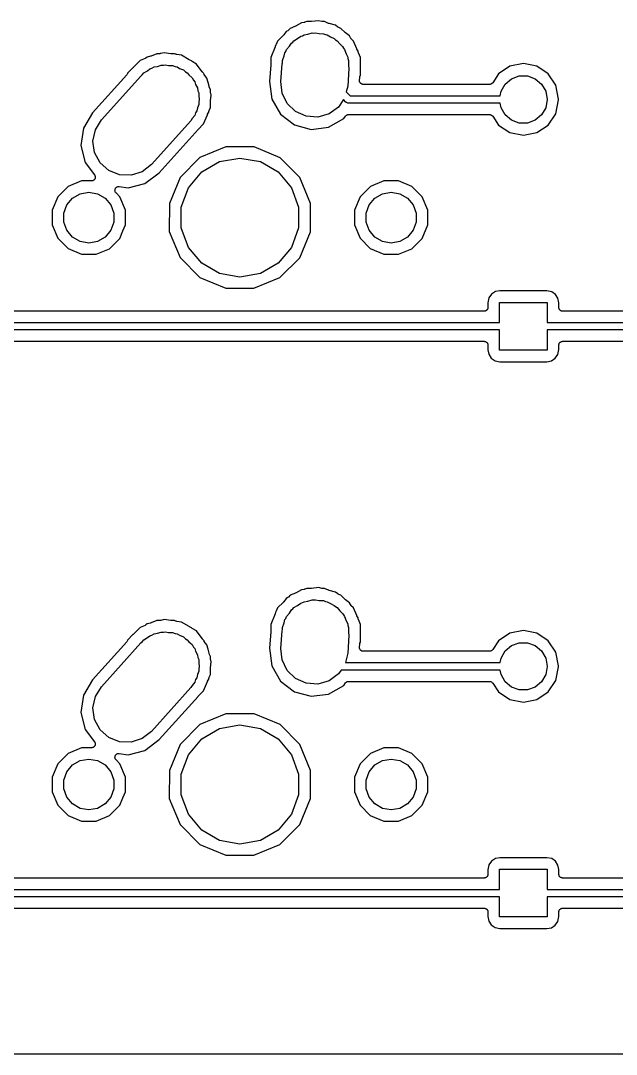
# Model space of a CAD drawing. Extents: x 29 to 257, y -104 to -29.
# Drawn here: x 183.13 to 203.15, y -104.32 to -69.58 of the extents above; entities that cross this region are included whole.
import ezdxf

# ---------------------------------------------------------------- set-up
doc = ezdxf.new("R2010")
doc.units = 0
doc.header["$MEASUREMENT"] = 0
doc.layers.add('BLACK', color=7, linetype='CONTINUOUS')

msp = doc.modelspace()

# ---------------------------------------------------------------- linework, layer by layer
at = {"layer": 'Black'}
for p, q in [((192.368, -69.7681), (192.188, -69.8425)), ((192.375, -69.7637), (192.368, -69.7681)), ((192.383, -69.7609), (192.375, -69.7637)), ((192.564, -69.657), (192.383, -69.7609)), ((192.653, -69.6457), (192.564, -69.657)), ((192.669, -69.6407), (192.653, -69.6457)), ((192.685, -69.6371), (192.669, -69.6407)), ((192.742, -69.6137), (192.685, -69.6371)), ((192.893, -69.6139), (192.742, -69.6137)), ((192.901, -69.6125), (192.893, -69.6139)), ((192.909, -69.6128), (192.901, -69.6125)), ((193.146, -69.5825), (192.909, -69.6128)), ((193.247, -69.6098), (193.146, -69.5825)), ((193.263, -69.6113), (193.247, -69.6098)), ((193.28, -69.6142), (193.263, -69.6113)), ((193.341, -69.6143), (193.28, -69.6142)), ((193.48, -69.6722), (193.341, -69.6143)), ((193.488, -69.6739), (193.48, -69.6722)), ((193.496, -69.6774), (193.488, -69.6739)), ((193.712, -69.7362), (193.496, -69.6774)), ((193.789, -69.7955), (193.712, -69.7362)), ((193.804, -69.8033), (193.789, -69.7955)), ((193.818, -69.8123), (193.804, -69.8033)), ((193.894, -69.844), (193.818, -69.8123)), ((191.959, -70.0707), (191.764, -70.2658)), ((191.964, -70.064), (191.959, -70.0707)), ((191.97, -70.0585), (191.964, -70.064)), ((192.055, -69.9486), (191.97, -70.0585)), ((192.103, -69.9212), (192.055, -69.9486)), ((192.116, -69.9105), (192.103, -69.9212)), ((192.13, -69.9009), (192.116, -69.9105)), ((192.188, -69.8425), (192.13, -69.9009)), ((192.434, -70.1858), (192.546, -70.1039)), ((192.546, -70.1039), (192.605, -70.0871)), ((192.605, -70.0871), (192.654, -70.0588)), ((192.654, -70.0588), (192.781, -70.0364)), ((192.781, -70.0364), (192.922, -69.9959)), ((192.922, -69.9959), (192.986, -70.0003)), ((192.986, -70.0003), (193.04, -69.9907)), ((193.04, -69.9907), (193.164, -70.0126)), ((193.164, -70.0126), (193.311, -70.0228)), ((193.311, -70.0228), (193.371, -70.049)), ((193.371, -70.049), (193.426, -70.0588)), ((193.426, -70.0588), (193.538, -70.1234)), ((193.538, -70.1234), (193.669, -70.1813)), ((194.032, -69.982), (193.894, -69.844)), ((194.039, -69.9867), (194.032, -69.982)), ((194.044, -69.9927), (194.039, -69.9867)), ((194.176, -70.0949), (194.044, -69.9927)), ((194.211, -70.1548), (194.176, -70.0949)), ((194.221, -70.1677), (194.211, -70.1548)), ((194.231, -70.1814), (194.221, -70.1677)), ((191.681, -70.4661), (191.534, -70.8191)), ((191.683, -70.4581), (191.681, -70.4661)), ((191.686, -70.4507), (191.683, -70.4581)), ((191.696, -70.4128), (191.686, -70.4507)), ((191.7, -70.4078), (191.696, -70.4128)), ((191.708, -70.393), (191.7, -70.4078)), ((191.717, -70.3789), (191.708, -70.393)), ((191.764, -70.2658), (191.717, -70.3789)), ((192.062, -70.5554), (192.16, -70.4391)), ((192.16, -70.4391), (192.23, -70.3339)), ((192.23, -70.3339), (192.275, -70.3012)), ((192.275, -70.3012), (192.314, -70.2549)), ((192.314, -70.2549), (192.434, -70.1858)), ((193.669, -70.1813), (193.714, -70.2247)), ((193.714, -70.2247), (193.766, -70.2549)), ((193.766, -70.2549), (193.855, -70.3607)), ((193.855, -70.3607), (193.95, -70.4525)), ((193.95, -70.4525), (193.975, -70.5045)), ((193.975, -70.5045), (194.018, -70.5554)), ((194.317, -70.268), (194.231, -70.1814)), ((194.423, -70.5233), (194.317, -70.268)), ((187.314, -70.8541), (187.148, -70.9225)), ((187.327, -70.8455), (187.314, -70.8541)), ((187.341, -70.8383), (187.327, -70.8455)), ((187.385, -70.806), (187.341, -70.8383)), ((187.496, -70.7776), (187.385, -70.806)), ((187.504, -70.7739), (187.496, -70.7776)), ((187.513, -70.7719), (187.504, -70.7739)), ((187.702, -70.6937), (187.513, -70.7719)), ((187.807, -70.6938), (187.702, -70.6937)), ((187.822, -70.6911), (187.807, -70.6938)), ((187.838, -70.6899), (187.822, -70.6911)), ((187.953, -70.6606), (187.838, -70.6899)), ((188.179, -70.6929), (187.953, -70.6606)), ((188.188, -70.6926), (188.179, -70.6929)), ((188.196, -70.6942), (188.188, -70.6926)), ((188.301, -70.6943), (188.196, -70.6942)), ((188.345, -70.7128), (188.301, -70.6943)), ((188.361, -70.7162), (188.345, -70.7128)), ((188.376, -70.7212), (188.361, -70.7162)), ((188.534, -70.7437), (188.376, -70.7212)), ((188.792, -70.8967), (188.534, -70.7437)), ((191.534, -70.8191), (191.534, -71.0632)), ((191.928, -70.9239), (191.985, -70.7656)), ((191.985, -70.7656), (192.012, -70.658)), ((192.012, -70.658), (192.039, -70.6178)), ((192.039, -70.6178), (192.062, -70.5554)), ((194.018, -70.5554), (194.07, -70.698)), ((194.07, -70.698), (194.121, -70.8035)), ((194.121, -70.8035), (194.127, -70.8546)), ((194.127, -70.8546), (194.152, -70.9239)), ((194.427, -70.5302), (194.423, -70.5233)), ((194.43, -70.5379), (194.427, -70.5302)), ((194.468, -70.604), (194.43, -70.5379)), ((194.471, -70.6282), (194.468, -70.604)), ((194.476, -70.6442), (194.471, -70.6282)), ((194.48, -70.6605), (194.476, -70.6442)), ((194.546, -70.8218), (194.48, -70.6605)), ((194.546, -71.4209), (194.546, -70.8218)), ((186.904, -71.1659), (186.724, -71.3458)), ((186.906, -71.163), (186.904, -71.1659)), ((186.909, -71.1608), (186.906, -71.163)), ((186.91, -71.1597), (186.909, -71.1604)), ((186.909, -71.1604), (186.909, -71.1608)), ((187.148, -70.9225), (186.91, -71.1597)), ((187.393, -71.2662), (187.475, -71.2016)), ((187.475, -71.2016), (187.543, -71.1794)), ((187.543, -71.1794), (187.614, -71.1388)), ((187.614, -71.1388), (187.731, -71.1182)), ((187.731, -71.1182), (187.847, -71.0802)), ((187.847, -71.0802), (187.93, -71.083)), ((187.93, -71.083), (188, -71.0707)), ((188, -71.0707), (188.102, -71.0887)), ((188.102, -71.0887), (188.237, -71.0932)), ((188.237, -71.0932), (188.323, -71.1277)), ((188.323, -71.1277), (188.386, -71.1388)), ((188.386, -71.1388), (188.467, -71.1857)), ((188.467, -71.1857), (188.6, -71.2389)), ((188.8, -70.8999), (188.792, -70.8967)), ((188.808, -70.9048), (188.8, -70.8999)), ((188.854, -70.924), (188.808, -70.9048)), ((188.867, -70.9364), (188.854, -70.924)), ((188.88, -70.9456), (188.867, -70.9364)), ((188.892, -70.9559), (188.88, -70.9456)), ((189.038, -71.0428), (188.892, -70.9559)), ((189.23, -71.299), (189.038, -71.0428)), ((191.534, -71.0718), (191.496, -71.6215)), ((191.534, -71.0632), (191.533, -71.0674)), ((191.533, -71.0674), (191.534, -71.0718)), ((191.877, -71.628), (191.918, -71.0372)), ((191.918, -71.0372), (191.928, -70.9976)), ((191.928, -70.9976), (191.928, -70.9239)), ((194.163, -71.192), (194.122, -71.7828)), ((194.152, -70.9239), (194.152, -71.0924)), ((194.152, -71.0924), (194.163, -71.192)), ((199.574, -71.1168), (199.192, -71.3723)), ((200.025, -71.0271), (199.574, -71.1168)), ((200.476, -71.1168), (200.025, -71.0271)), ((200.858, -71.3723), (200.476, -71.1168)), ((186.693, -71.4015), (185.543, -72.683)), ((185.847, -72.9147), (187.168, -71.4427)), ((186.704, -71.3833), (186.693, -71.4015)), ((186.716, -71.3653), (186.704, -71.3833)), ((186.724, -71.3458), (186.716, -71.3653)), ((187.168, -71.4427), (187.214, -71.4069)), ((187.214, -71.4069), (187.274, -71.3349)), ((187.274, -71.3349), (187.393, -71.2662)), ((188.6, -71.2389), (188.672, -71.3041)), ((188.672, -71.3041), (188.726, -71.3349)), ((188.726, -71.3349), (188.784, -71.4041)), ((188.784, -71.4041), (188.891, -71.4999)), ((188.891, -71.4999), (188.937, -71.5863)), ((189.237, -71.3051), (189.23, -71.299)), ((189.242, -71.3125), (189.237, -71.3051)), ((189.277, -71.348), (189.242, -71.3125)), ((189.284, -71.3642), (189.277, -71.348)), ((189.293, -71.3776), (189.284, -71.3642)), ((189.3, -71.3919), (189.293, -71.3776)), ((189.39, -71.5122), (189.3, -71.3919)), ((189.427, -71.6567), (189.39, -71.5122)), ((194.517, -71.5895), (194.524, -71.4905)), ((194.524, -71.4905), (194.529, -71.4705)), ((194.529, -71.4705), (194.533, -71.4505)), ((194.533, -71.4505), (194.546, -71.4209)), ((199.192, -71.3723), (198.994, -71.6688)), ((199.412, -71.714), (199.625, -71.5354)), ((199.625, -71.5354), (199.886, -71.4403)), ((199.886, -71.4403), (200.164, -71.4403)), ((200.164, -71.4403), (200.425, -71.5354)), ((200.425, -71.5354), (200.638, -71.714)), ((201.114, -71.7546), (200.858, -71.3723)), ((188.937, -71.5863), (188.978, -71.6354)), ((188.978, -71.6354), (189.01, -71.7234)), ((189.01, -71.7234), (189.075, -71.8445)), ((189.075, -71.8445), (189.088, -71.9373)), ((189.461, -71.7882), (189.427, -71.6567)), ((189.464, -71.7964), (189.461, -71.7882)), ((189.466, -71.8052), (189.464, -71.7964)), ((189.506, -71.9018), (189.466, -71.8052)), ((189.506, -71.95), (189.506, -71.9018)), ((191.496, -71.6215), (191.572, -72.216)), ((191.919, -72.0165), (191.877, -71.628)), ((194.122, -71.7828), (194.074, -71.977)), ((194.519, -71.6049), (194.517, -71.5895)), ((194.519, -71.6203), (194.519, -71.6049)), ((194.521, -71.6267), (194.519, -71.6203)), ((194.522, -71.6334), (194.521, -71.6267)), ((194.529, -71.6472), (194.522, -71.6334)), ((194.534, -71.6617), (194.529, -71.6472)), ((194.538, -71.6669), (194.534, -71.6617)), ((194.541, -71.673), (194.538, -71.6669)), ((194.552, -71.6837), (194.541, -71.673)), ((194.562, -71.6955), (194.552, -71.6837)), ((194.568, -71.6989), (194.562, -71.6955)), ((194.573, -71.7036), (194.568, -71.6989)), ((194.587, -71.7099), (194.573, -71.7036)), ((194.6, -71.7176), (194.587, -71.7099)), ((194.607, -71.7188), (194.6, -71.7176)), ((194.613, -71.7215), (194.607, -71.7188)), ((194.629, -71.7226), (194.613, -71.7215)), ((194.644, -71.7253), (194.629, -71.7226)), ((198.888, -71.7253), (194.644, -71.7253)), ((198.906, -71.7221), (198.888, -71.7253)), ((198.923, -71.7202), (198.906, -71.7221)), ((198.927, -71.7183), (198.923, -71.7202)), ((198.931, -71.7176), (198.927, -71.7183)), ((198.947, -71.7086), (198.931, -71.7176)), ((198.963, -71.7007), (198.947, -71.7086)), ((198.966, -71.6976), (198.963, -71.7007)), ((198.97, -71.6955), (198.966, -71.6976)), ((198.981, -71.6818), (198.97, -71.6955)), ((198.994, -71.6688), (198.981, -71.6818)), ((199.273, -71.9546), (199.412, -71.714)), ((200.638, -71.714), (200.777, -71.9546)), ((201.206, -72.2181), (201.114, -71.7546)), ((189.088, -71.9373), (189.112, -72.0039)), ((189.112, -72.0039), (189.112, -72.1076)), ((189.112, -72.1076), (189.13, -72.2313)), ((189.13, -72.2313), (189.112, -72.3149)), ((189.509, -71.9657), (189.506, -71.95)), ((189.507, -72.2783), (189.536, -72.0806)), ((189.51, -71.9816), (189.509, -71.9657)), ((189.536, -72.0806), (189.51, -71.9816)), ((191.572, -72.216), (191.864, -72.7251)), ((192.09, -72.3675), (191.919, -72.0165)), ((193.978, -72.2353), (193.81, -72.4861)), ((194.063, -72.3196), (193.978, -72.2353)), ((194.074, -71.977), (194.203, -72.1063)), ((194.203, -72.1063), (199.247, -72.1063)), ((199.247, -72.1063), (199.273, -71.9546)), ((200.777, -71.9546), (200.825, -72.2282)), ((200.825, -72.2343), (200.777, -72.5079)), ((200.825, -72.2282), (200.825, -72.2343)), ((201.114, -72.7079), (201.206, -72.2444)), ((201.206, -72.2444), (201.206, -72.2181)), ((189.071, -72.5078), (189.049, -72.6136)), ((189.112, -72.3961), (189.071, -72.5078)), ((189.112, -72.3149), (189.112, -72.3961)), ((189.462, -72.6134), (189.465, -72.5979)), ((189.465, -72.5979), (189.506, -72.5009)), ((189.506, -72.2962), (189.507, -72.2873)), ((189.506, -72.5009), (189.506, -72.2962)), ((189.507, -72.2873), (189.507, -72.2783)), ((192.371, -72.6387), (192.09, -72.3675)), ((193.81, -72.4861), (193.494, -72.7161)), ((194.067, -72.3228), (194.063, -72.3196)), ((194.071, -72.327), (194.067, -72.3228)), ((194.085, -72.3352), (194.071, -72.327)), ((194.098, -72.3445), (194.085, -72.3352)), ((194.104, -72.346), (194.098, -72.3445)), ((194.108, -72.3487), (194.104, -72.346)), ((194.125, -72.3515), (194.108, -72.3487)), ((194.14, -72.3558), (194.125, -72.3515)), ((194.146, -72.3553), (194.14, -72.3558)), ((194.151, -72.3563), (194.146, -72.3553)), ((199.247, -72.3563), (194.151, -72.3563)), ((199.273, -72.5079), (199.247, -72.3563)), ((199.412, -72.7485), (199.273, -72.5079)), ((200.777, -72.5079), (200.638, -72.7485)), ((185.543, -72.683), (185.238, -73.1987)), ((185.641, -73.2464), (185.847, -72.9147)), ((188.843, -72.9453), (187.522, -74.4173)), ((188.89, -72.87), (188.843, -72.9453)), ((188.978, -72.7646), (188.89, -72.87)), ((189.01, -72.6764), (188.978, -72.7646)), ((189.049, -72.6136), (189.01, -72.6764)), ((189.276, -73.0542), (189.405, -72.7441)), ((189.405, -72.7441), (189.41, -72.7365)), ((189.41, -72.7365), (189.413, -72.7281)), ((189.413, -72.7281), (189.452, -72.6613)), ((189.452, -72.6613), (189.457, -72.6286)), ((189.457, -72.6286), (189.462, -72.6134)), ((191.864, -72.7251), (192.328, -73.0838)), ((192.729, -72.7972), (192.371, -72.6387)), ((193.118, -72.8241), (192.729, -72.7972)), ((193.494, -72.7161), (193.118, -72.8241)), ((193.476, -73.163), (193.985, -72.8714)), ((193.985, -72.8714), (194.05, -72.7865)), ((194.05, -72.7865), (194.052, -72.7851)), ((194.052, -72.7849), (194.054, -72.7836)), ((194.052, -72.7851), (194.052, -72.7849)), ((194.054, -72.7836), (194.055, -72.7805)), ((194.055, -72.7805), (194.064, -72.7734)), ((194.064, -72.7734), (194.07, -72.767)), ((194.07, -72.767), (194.076, -72.7633)), ((194.076, -72.7633), (194.083, -72.7568)), ((194.083, -72.7568), (194.085, -72.7561)), ((194.085, -72.7557), (194.087, -72.755)), ((194.085, -72.7561), (194.085, -72.7557)), ((194.087, -72.755), (194.09, -72.7529)), ((194.09, -72.7529), (194.1, -72.7494)), ((194.1, -72.7494), (194.108, -72.7449)), ((194.108, -72.7449), (194.115, -72.7436)), ((194.115, -72.7436), (194.124, -72.7401)), ((194.124, -72.7401), (194.126, -72.74)), ((194.126, -72.74), (194.126, -72.7397)), ((194.126, -72.7397), (194.126, -72.7397)), ((194.126, -72.7397), (194.129, -72.7397)), ((194.129, -72.7397), (194.132, -72.7387)), ((194.132, -72.7387), (194.142, -72.7389)), ((194.142, -72.7389), (194.151, -72.7373)), ((194.151, -72.7373), (198.888, -72.7373)), ((198.888, -72.7373), (198.906, -72.7404)), ((198.906, -72.7404), (198.923, -72.7423)), ((198.923, -72.7423), (198.927, -72.7442)), ((198.927, -72.7442), (198.931, -72.7449)), ((198.931, -72.7449), (198.947, -72.7539)), ((198.947, -72.7539), (198.963, -72.7618)), ((198.963, -72.7618), (198.966, -72.7649)), ((198.966, -72.7649), (198.97, -72.767)), ((198.97, -72.767), (198.981, -72.7807)), ((198.981, -72.7807), (198.994, -72.7937)), ((198.994, -72.7937), (199.192, -73.0902)), ((199.625, -72.9271), (199.412, -72.7485)), ((199.886, -73.0222), (199.625, -72.9271)), ((200.425, -72.9271), (200.164, -73.0222)), ((200.638, -72.7485), (200.425, -72.9271)), ((200.858, -73.0902), (201.114, -72.7079)), ((185.238, -73.1987), (185.154, -73.7794)), ((185.56, -73.6287), (185.641, -73.2464)), ((187.785, -74.6946), (189.091, -73.2392)), ((189.091, -73.2392), (189.094, -73.237)), ((189.094, -73.237), (189.096, -73.2341)), ((189.096, -73.2341), (189.276, -73.0542)), ((192.328, -73.0838), (192.894, -73.2375)), ((192.894, -73.2375), (193.476, -73.163)), ((199.192, -73.0902), (199.574, -73.3457)), ((200.164, -73.0222), (199.886, -73.0222)), ((200.476, -73.3457), (200.858, -73.0902)), ((185.615, -74.0155), (185.56, -73.6287)), ((199.574, -73.3457), (200.025, -73.4354)), ((200.025, -73.4354), (200.476, -73.3457)), ((185.154, -73.7794), (185.3, -74.3478)), ((190.03, -73.8247), (189.156, -74.1855)), ((190.974, -73.8255), (190.03, -73.8247)), ((191.847, -74.1878), (190.974, -73.8255)), ((185.799, -74.3601), (185.615, -74.0155)), ((189.156, -74.1855), (188.488, -74.853)), ((189.213, -74.6667), (189.815, -74.3192)), ((189.815, -74.3192), (190.5, -74.1985)), ((190.5, -74.1985), (191.185, -74.3192)), ((191.185, -74.3192), (191.787, -74.6667)), ((192.515, -74.8565), (191.847, -74.1878)), ((185.3, -74.3478), (185.613, -74.765)), ((186.09, -74.6211), (185.799, -74.3601)), ((186.453, -74.7668), (186.09, -74.6211)), ((187.215, -74.6584), (186.843, -74.7798)), ((187.522, -74.4173), (187.215, -74.6584)), ((188.767, -75.1992), (189.213, -74.6667)), ((191.787, -74.6667), (192.233, -75.1992)), ((185.176, -74.9679), (184.723, -75.155)), ((185.511, -74.9682), (185.176, -74.9679)), ((185.518, -74.9668), (185.511, -74.9682)), ((185.526, -74.9673), (185.518, -74.9668)), ((185.54, -74.9631), (185.526, -74.9673)), ((185.554, -74.9606), (185.54, -74.9631)), ((185.561, -74.9567), (185.554, -74.9606)), ((185.568, -74.9545), (185.561, -74.9567)), ((185.58, -74.9458), (185.568, -74.9545)), ((185.593, -74.9385), (185.58, -74.9458)), ((185.597, -74.9327), (185.593, -74.9385)), ((185.604, -74.928), (185.597, -74.9327)), ((185.612, -74.9159), (185.604, -74.928)), ((185.621, -74.9048), (185.612, -74.9159)), ((185.613, -74.765), (185.616, -74.7719)), ((185.616, -74.7719), (185.621, -74.7778)), ((185.621, -74.7778), (185.626, -74.7914)), ((185.624, -74.8976), (185.621, -74.9048)), ((185.628, -74.8911), (185.624, -74.8976)), ((185.626, -74.7914), (185.633, -74.8044)), ((185.631, -74.877), (185.628, -74.8911)), ((185.636, -74.8633), (185.631, -74.877)), ((185.633, -74.8044), (185.633, -74.812)), ((185.633, -74.812), (185.636, -74.8192)), ((185.636, -74.8192), (185.636, -74.8337)), ((185.636, -74.8337), (185.638, -74.8482)), ((185.638, -74.8482), (185.636, -74.8557)), ((185.636, -74.8557), (185.636, -74.8633)), ((186.843, -74.7798), (186.453, -74.7668)), ((187.305, -75.054), (187.785, -74.6946)), ((188.488, -74.853), (188.126, -75.7255)), ((192.875, -75.7297), (192.515, -74.8565)), ((195.336, -74.9679), (194.883, -75.155)), ((195.826, -74.9683), (195.336, -74.9679)), ((196.279, -75.1563), (195.826, -74.9683)), ((184.723, -75.155), (184.376, -75.5013)), ((185.128, -75.3974), (185.42, -75.3458)), ((185.42, -75.3458), (185.712, -75.3974)), ((186.298, -75.2871), (186.3, -75.2686)), ((186.298, -75.2905), (186.298, -75.2871)), ((186.298, -75.2939), (186.298, -75.2905)), ((186.303, -75.312), (186.298, -75.2939)), ((186.3, -75.2686), (186.302, -75.25)), ((186.302, -75.25), (186.304, -75.2469)), ((186.307, -75.3302), (186.303, -75.312)), ((186.304, -75.2434), (186.313, -75.227)), ((186.304, -75.2469), (186.304, -75.2434)), ((186.309, -75.3332), (186.307, -75.3302)), ((186.31, -75.3365), (186.309, -75.3332)), ((186.32, -75.3519), (186.31, -75.3365)), ((186.313, -75.227), (186.321, -75.21)), ((186.33, -75.3677), (186.32, -75.3519)), ((186.321, -75.21), (186.323, -75.2076)), ((186.323, -75.2076), (186.325, -75.2045)), ((186.325, -75.2045), (186.339, -75.1921)), ((186.333, -75.3699), (186.33, -75.3677)), ((186.335, -75.3727), (186.333, -75.3699)), ((186.465, -75.5031), (186.335, -75.3727)), ((186.339, -75.1921), (186.352, -75.1789)), ((186.352, -75.1789), (186.355, -75.1774)), ((186.355, -75.1774), (186.358, -75.1751)), ((186.358, -75.1751), (186.375, -75.1681)), ((186.375, -75.1681), (186.392, -75.1603)), ((186.392, -75.1603), (186.395, -75.16)), ((186.395, -75.16), (186.399, -75.1587)), ((186.399, -75.1587), (186.417, -75.1581)), ((186.417, -75.1581), (186.436, -75.1565)), ((186.436, -75.1565), (186.439, -75.1574)), ((186.439, -75.1574), (186.443, -75.1573)), ((186.443, -75.1573), (186.737, -75.1994)), ((186.737, -75.1994), (187.305, -75.054)), ((188.529, -75.8524), (188.767, -75.1992)), ((192.233, -75.1992), (192.471, -75.8524)), ((194.883, -75.155), (194.536, -75.5013)), ((195.288, -75.3974), (195.58, -75.3458)), ((195.58, -75.3458), (195.872, -75.3974)), ((196.625, -75.5031), (196.279, -75.1563)), ((184.376, -75.5013), (184.188, -75.9539)), ((184.68, -75.7729), (184.871, -75.5457)), ((184.871, -75.5457), (185.128, -75.3974)), ((185.712, -75.3974), (185.969, -75.5457)), ((185.969, -75.5457), (186.16, -75.7729)), ((186.652, -75.956), (186.465, -75.5031)), ((188.126, -75.7255), (188.125, -76.6703)), ((194.536, -75.5013), (194.348, -75.9539)), ((194.84, -75.7729), (195.031, -75.5457)), ((195.031, -75.5457), (195.288, -75.3974)), ((195.872, -75.3974), (196.129, -75.5457)), ((196.129, -75.5457), (196.32, -75.7729)), ((196.812, -75.956), (196.625, -75.5031)), ((184.188, -75.9539), (184.188, -76.444)), ((184.579, -76.0517), (184.68, -75.7729)), ((184.579, -76.3483), (184.579, -76.0517)), ((186.16, -75.7729), (186.261, -76.0517)), ((186.261, -76.0517), (186.261, -76.3483)), ((186.652, -76.4461), (186.652, -75.956)), ((188.529, -76.5476), (188.529, -75.8524)), ((192.471, -75.8524), (192.471, -76.5476)), ((192.875, -76.469), (192.875, -75.7297)), ((194.348, -75.9539), (194.348, -76.444)), ((194.739, -76.0517), (194.84, -75.7729)), ((194.739, -76.3483), (194.739, -76.0517)), ((196.32, -75.7729), (196.421, -76.0517)), ((196.421, -76.0517), (196.421, -76.3483)), ((196.812, -76.4461), (196.812, -75.956)), ((184.68, -76.6271), (184.579, -76.3483)), ((186.261, -76.3483), (186.16, -76.6271)), ((194.84, -76.6271), (194.739, -76.3483)), ((196.421, -76.3483), (196.32, -76.6271)), ((184.188, -76.444), (184.375, -76.8969)), ((184.871, -76.8543), (184.68, -76.6271)), ((186.16, -76.6271), (185.969, -76.8543)), ((186.464, -76.8987), (186.568, -76.6468)), ((186.568, -76.6468), (186.652, -76.4461)), ((188.125, -76.6703), (188.485, -77.5435)), ((188.767, -77.2008), (188.529, -76.5476)), ((192.471, -76.5476), (192.233, -77.2008)), ((192.512, -77.547), (192.874, -76.6745)), ((192.874, -76.6745), (192.875, -76.469)), ((194.348, -76.444), (194.535, -76.8969)), ((195.031, -76.8543), (194.84, -76.6271)), ((196.32, -76.6271), (196.129, -76.8543)), ((196.624, -76.8987), (196.812, -76.4461)), ((184.375, -76.8969), (184.721, -77.2437)), ((185.128, -77.0026), (184.871, -76.8543)), ((185.42, -77.0541), (185.128, -77.0026)), ((185.712, -77.0026), (185.42, -77.0541)), ((185.969, -76.8543), (185.712, -77.0026)), ((186.117, -77.245), (186.464, -76.8987)), ((194.535, -76.8969), (194.881, -77.2437)), ((195.288, -77.0026), (195.031, -76.8543)), ((195.58, -77.0541), (195.288, -77.0026)), ((195.872, -77.0026), (195.58, -77.0541)), ((196.129, -76.8543), (195.872, -77.0026)), ((196.277, -77.245), (196.624, -76.8987)), ((184.721, -77.2437), (185.174, -77.4317)), ((185.174, -77.4317), (185.664, -77.4321)), ((185.664, -77.4321), (186.117, -77.245)), ((189.213, -77.7332), (188.767, -77.2008)), ((192.233, -77.2008), (191.787, -77.7332)), ((194.881, -77.2437), (195.334, -77.4317)), ((195.334, -77.4317), (195.824, -77.4321)), ((195.824, -77.4321), (196.277, -77.245)), ((188.485, -77.5435), (189.153, -78.2122)), ((189.815, -78.0808), (189.213, -77.7332)), ((191.787, -77.7332), (191.185, -78.0808)), ((191.844, -78.2145), (192.512, -77.547)), ((190.5, -78.2015), (189.815, -78.0808)), ((191.185, -78.0808), (190.5, -78.2015)), ((189.153, -78.2122), (190.026, -78.5745)), ((190.97, -78.5753), (191.844, -78.2145)), ((190.026, -78.5745), (190.97, -78.5753)), ((198.954, -78.7729), (198.867, -78.9002)), ((199.085, -78.6889), (198.954, -78.7729)), ((199.237, -78.6603), (199.085, -78.6889)), ((200.812, -78.6603), (199.237, -78.6603)), ((200.976, -78.6935), (200.812, -78.6603)), ((201.103, -78.7804), (200.976, -78.6935)), ((201.187, -78.9109), (201.103, -78.7804)), ((198.867, -78.9002), (198.834, -79.064)), ((198.834, -79.064), (198.834, -79.2182)), ((199.225, -79.7262), (199.225, -79.0512)), ((199.225, -79.0512), (200.825, -79.0512)), ((200.825, -79.0512), (200.825, -79.7262)), ((201.216, -79.0631), (201.187, -78.9109)), ((201.216, -79.2182), (201.216, -79.0631)), ((198.707, -79.3452), (182.293, -79.3452)), ((198.718, -79.3433), (198.707, -79.3452)), ((198.729, -79.3433), (198.718, -79.3433)), ((198.74, -79.3395), (198.729, -79.3433)), ((198.75, -79.3376), (198.74, -79.3395)), ((198.76, -79.332), (198.75, -79.3376)), ((198.771, -79.3282), (198.76, -79.332)), ((198.779, -79.3211), (198.771, -79.3282)), ((198.789, -79.3155), (198.779, -79.3211)), ((198.796, -79.307), (198.789, -79.3155)), ((198.804, -79.2999), (198.796, -79.307)), ((198.81, -79.2903), (198.804, -79.2999)), ((198.817, -79.2818), (198.81, -79.2903)), ((198.821, -79.2713), (198.817, -79.2818)), ((198.826, -79.2617), (198.821, -79.2713)), ((198.828, -79.2507), (198.826, -79.2617)), ((198.832, -79.2403), (198.828, -79.2507)), ((198.834, -79.2182), (198.832, -79.2292)), ((198.832, -79.2292), (198.832, -79.2403)), ((201.218, -79.2292), (201.216, -79.2182)), ((201.218, -79.2403), (201.218, -79.2292)), ((201.222, -79.2507), (201.218, -79.2403)), ((201.224, -79.2617), (201.222, -79.2507)), ((201.229, -79.2713), (201.224, -79.2617)), ((201.233, -79.2818), (201.229, -79.2713)), ((201.24, -79.2903), (201.233, -79.2818)), ((201.246, -79.2999), (201.24, -79.2903)), ((201.254, -79.307), (201.246, -79.2999)), ((201.261, -79.3155), (201.254, -79.307)), ((201.271, -79.3211), (201.261, -79.3155)), ((201.279, -79.3282), (201.271, -79.3211)), ((201.29, -79.332), (201.279, -79.3282)), ((201.3, -79.3376), (201.29, -79.332)), ((201.31, -79.3395), (201.3, -79.3376)), ((201.321, -79.3433), (201.31, -79.3395)), ((201.332, -79.3433), (201.321, -79.3433)), ((201.343, -79.3452), (201.332, -79.3433)), ((217.757, -79.3452), (201.343, -79.3452)), ((182.025, -79.7262), (199.225, -79.7262)), ((200.825, -79.7262), (218.275, -79.7262)), ((199.225, -79.9762), (182.025, -79.9762)), ((199.225, -80.6512), (199.225, -79.9762)), ((218.275, -79.9762), (200.825, -79.9762)), ((200.825, -79.9762), (200.825, -80.6512)), ((182.293, -80.3572), (198.707, -80.3572)), ((198.707, -80.3572), (198.718, -80.3592)), ((198.718, -80.3592), (198.729, -80.3592)), ((198.729, -80.3592), (198.74, -80.363)), ((198.74, -80.363), (198.75, -80.3649)), ((198.75, -80.3649), (198.76, -80.3705)), ((198.76, -80.3705), (198.771, -80.3743)), ((198.771, -80.3743), (198.779, -80.3814)), ((198.779, -80.3814), (198.789, -80.387)), ((198.789, -80.387), (198.796, -80.3955)), ((198.796, -80.3955), (198.804, -80.4026)), ((198.804, -80.4026), (198.81, -80.4122)), ((198.81, -80.4122), (198.817, -80.4207)), ((198.817, -80.4207), (198.821, -80.4312)), ((198.821, -80.4312), (198.826, -80.4408)), ((198.826, -80.4408), (198.828, -80.4518)), ((198.828, -80.4518), (198.832, -80.4622)), ((198.832, -80.4622), (198.832, -80.4733)), ((198.832, -80.4733), (198.834, -80.4843)), ((198.834, -80.4843), (198.834, -80.6394)), ((201.216, -80.4843), (201.218, -80.4733)), ((201.216, -80.6385), (201.216, -80.4843)), ((201.218, -80.4622), (201.222, -80.4518)), ((201.218, -80.4733), (201.218, -80.4622)), ((201.222, -80.4518), (201.224, -80.4408)), ((201.224, -80.4408), (201.229, -80.4312)), ((201.229, -80.4312), (201.233, -80.4207)), ((201.233, -80.4207), (201.24, -80.4122)), ((201.24, -80.4122), (201.246, -80.4026)), ((201.246, -80.4026), (201.254, -80.3955)), ((201.254, -80.3955), (201.261, -80.387)), ((201.261, -80.387), (201.271, -80.3814)), ((201.271, -80.3814), (201.279, -80.3743)), ((201.279, -80.3743), (201.29, -80.3705)), ((201.29, -80.3705), (201.3, -80.3649)), ((201.3, -80.3649), (201.31, -80.363)), ((201.31, -80.363), (201.321, -80.3592)), ((201.321, -80.3592), (201.332, -80.3592)), ((201.332, -80.3592), (201.343, -80.3572)), ((201.343, -80.3572), (217.757, -80.3572)), ((198.834, -80.6394), (198.863, -80.7916)), ((198.863, -80.7916), (198.947, -80.9221)), ((198.947, -80.9221), (199.074, -81.009)), ((200.825, -80.6512), (199.225, -80.6512)), ((200.965, -81.0136), (201.096, -80.9296)), ((201.096, -80.9296), (201.183, -80.8023)), ((201.183, -80.8023), (201.216, -80.6385)), ((199.074, -81.009), (199.238, -81.0422)), ((199.238, -81.0422), (200.813, -81.0422)), ((200.813, -81.0422), (200.965, -81.0136)), ((192.188, -88.8925), (192.13, -88.9509)), ((192.368, -88.8181), (192.188, -88.8925)), ((192.375, -88.8137), (192.368, -88.8181)), ((192.383, -88.8109), (192.375, -88.8137)), ((192.564, -88.707), (192.383, -88.8109)), ((192.653, -88.6957), (192.564, -88.707)), ((192.669, -88.6907), (192.653, -88.6957)), ((192.685, -88.6871), (192.669, -88.6907)), ((192.742, -88.6637), (192.685, -88.6871)), ((192.893, -88.6639), (192.742, -88.6637)), ((192.901, -88.6625), (192.893, -88.6639)), ((192.909, -88.6628), (192.901, -88.6625)), ((193.146, -88.6325), (192.909, -88.6628)), ((193.247, -88.6598), (193.146, -88.6325)), ((193.263, -88.6613), (193.247, -88.6598)), ((193.28, -88.6642), (193.263, -88.6613)), ((193.341, -88.6643), (193.28, -88.6642)), ((193.48, -88.7222), (193.341, -88.6643)), ((193.488, -88.7239), (193.48, -88.7222)), ((193.496, -88.7274), (193.488, -88.7239)), ((193.712, -88.7862), (193.496, -88.7274)), ((193.789, -88.8455), (193.712, -88.7862)), ((193.804, -88.8533), (193.789, -88.8455)), ((193.818, -88.8623), (193.804, -88.8533)), ((193.894, -88.894), (193.818, -88.8623)), ((194.032, -89.032), (193.894, -88.894)), ((191.959, -89.1207), (191.764, -89.3158)), ((191.964, -89.114), (191.959, -89.1207)), ((191.97, -89.1085), (191.964, -89.114)), ((192.055, -88.9986), (191.97, -89.1085)), ((192.103, -88.9712), (192.055, -88.9986)), ((192.116, -88.9605), (192.103, -88.9712)), ((192.13, -88.9509), (192.116, -88.9605)), ((192.314, -89.3049), (192.434, -89.2358)), ((192.434, -89.2358), (192.546, -89.1539)), ((192.546, -89.1539), (192.605, -89.1371)), ((192.605, -89.1371), (192.654, -89.1088)), ((192.654, -89.1088), (192.781, -89.0864)), ((192.781, -89.0864), (192.922, -89.0459)), ((192.922, -89.0459), (192.986, -89.0503)), ((192.986, -89.0503), (193.04, -89.0407)), ((193.04, -89.0407), (193.164, -89.0626)), ((193.164, -89.0626), (193.311, -89.0728)), ((193.311, -89.0728), (193.371, -89.099)), ((193.371, -89.099), (193.426, -89.1088)), ((193.426, -89.1088), (193.538, -89.1734)), ((193.538, -89.1734), (193.669, -89.2313)), ((193.669, -89.2313), (193.714, -89.2747)), ((194.039, -89.0367), (194.032, -89.032)), ((194.044, -89.0427), (194.039, -89.0367)), ((194.176, -89.1449), (194.044, -89.0427)), ((194.211, -89.2048), (194.176, -89.1449)), ((194.221, -89.2177), (194.211, -89.2048)), ((194.231, -89.2314), (194.221, -89.2177)), ((194.317, -89.318), (194.231, -89.2314)), ((191.681, -89.5161), (191.534, -89.8691)), ((191.683, -89.5081), (191.681, -89.5161)), ((191.686, -89.5007), (191.683, -89.5081)), ((191.696, -89.4628), (191.686, -89.5007)), ((191.7, -89.4578), (191.696, -89.4628)), ((191.708, -89.443), (191.7, -89.4578)), ((191.717, -89.4289), (191.708, -89.443)), ((191.764, -89.3158), (191.717, -89.4289)), ((192.039, -89.6678), (192.062, -89.6054)), ((192.062, -89.6054), (192.16, -89.4891)), ((192.16, -89.4891), (192.23, -89.3839)), ((192.23, -89.3839), (192.275, -89.3512)), ((192.275, -89.3512), (192.314, -89.3049)), ((193.714, -89.2747), (193.766, -89.3049)), ((193.766, -89.3049), (193.855, -89.4107)), ((193.855, -89.4107), (193.95, -89.5025)), ((193.95, -89.5025), (193.975, -89.5545)), ((193.975, -89.5545), (194.018, -89.6054)), ((194.018, -89.6054), (194.07, -89.748)), ((194.423, -89.5733), (194.317, -89.318)), ((194.427, -89.5802), (194.423, -89.5733)), ((194.43, -89.5879), (194.427, -89.5802)), ((194.468, -89.654), (194.43, -89.5879)), ((187.314, -89.9041), (187.148, -89.9725)), ((187.327, -89.8955), (187.314, -89.9041)), ((187.341, -89.8883), (187.327, -89.8955)), ((187.385, -89.856), (187.341, -89.8883)), ((187.496, -89.8276), (187.385, -89.856)), ((187.504, -89.8239), (187.496, -89.8276)), ((187.513, -89.8219), (187.504, -89.8239)), ((187.702, -89.7437), (187.513, -89.8219)), ((187.807, -89.7438), (187.702, -89.7437)), ((187.822, -89.7411), (187.807, -89.7438)), ((187.838, -89.7399), (187.822, -89.7411)), ((187.953, -89.7106), (187.838, -89.7399)), ((188.179, -89.7429), (187.953, -89.7106)), ((188.188, -89.7426), (188.179, -89.7429)), ((188.196, -89.7442), (188.188, -89.7426)), ((188.301, -89.7443), (188.196, -89.7442)), ((188.345, -89.7628), (188.301, -89.7443)), ((188.361, -89.7662), (188.345, -89.7628)), ((188.376, -89.7712), (188.361, -89.7662)), ((188.534, -89.7937), (188.376, -89.7712)), ((188.792, -89.9467), (188.534, -89.7937)), ((188.8, -89.9499), (188.792, -89.9467)), ((188.808, -89.9548), (188.8, -89.9499)), ((188.854, -89.974), (188.808, -89.9548)), ((191.534, -89.8691), (191.534, -90.1132)), ((191.928, -89.9739), (191.985, -89.8156)), ((191.985, -89.8156), (192.012, -89.708)), ((192.012, -89.708), (192.039, -89.6678)), ((194.07, -89.748), (194.121, -89.8535)), ((194.121, -89.8535), (194.127, -89.9046)), ((194.127, -89.9046), (194.152, -89.9739)), ((194.471, -89.6782), (194.468, -89.654)), ((194.476, -89.6942), (194.471, -89.6782)), ((194.48, -89.7105), (194.476, -89.6942)), ((194.546, -89.8718), (194.48, -89.7105)), ((194.546, -90.4709), (194.546, -89.8718)), ((186.904, -90.2159), (186.724, -90.3958)), ((186.906, -90.213), (186.904, -90.2159)), ((186.909, -90.2108), (186.906, -90.213)), ((186.91, -90.2097), (186.909, -90.2104)), ((186.909, -90.2104), (186.909, -90.2108)), ((187.148, -89.9725), (186.91, -90.2097)), ((187.393, -90.3162), (187.475, -90.2516)), ((187.475, -90.2516), (187.543, -90.2294)), ((187.543, -90.2294), (187.614, -90.1888)), ((187.614, -90.1888), (187.731, -90.1682)), ((187.731, -90.1682), (187.847, -90.1302)), ((187.847, -90.1302), (187.93, -90.133)), ((187.93, -90.133), (188, -90.1207)), ((188, -90.1207), (188.102, -90.1387)), ((188.102, -90.1387), (188.237, -90.1432)), ((188.237, -90.1432), (188.323, -90.1777)), ((188.323, -90.1777), (188.386, -90.1888)), ((188.386, -90.1888), (188.467, -90.2357)), ((188.467, -90.2357), (188.6, -90.2889)), ((188.6, -90.2889), (188.672, -90.3541)), ((188.867, -89.9864), (188.854, -89.974)), ((188.88, -89.9956), (188.867, -89.9864)), ((188.892, -90.0059), (188.88, -89.9956)), ((189.038, -90.0928), (188.892, -90.0059)), ((189.23, -90.349), (189.038, -90.0928)), ((191.534, -90.1218), (191.496, -90.6715)), ((191.534, -90.1132), (191.533, -90.1174)), ((191.533, -90.1174), (191.534, -90.1218)), ((191.877, -90.678), (191.918, -90.0872)), ((191.918, -90.0872), (191.928, -90.0476)), ((191.928, -90.0476), (191.928, -89.9739)), ((194.163, -90.242), (194.122, -90.8328)), ((194.152, -89.9739), (194.152, -90.1424)), ((194.152, -90.1424), (194.163, -90.242)), ((199.574, -90.1668), (199.192, -90.4223)), ((200.025, -90.0771), (199.574, -90.1668)), ((200.476, -90.1668), (200.025, -90.0771)), ((200.858, -90.4223), (200.476, -90.1668)), ((186.693, -90.4515), (185.543, -91.733)), ((185.847, -91.9647), (187.168, -90.4927)), ((186.704, -90.4333), (186.693, -90.4515)), ((186.716, -90.4153), (186.704, -90.4333)), ((186.724, -90.3958), (186.716, -90.4153)), ((187.168, -90.4927), (187.214, -90.4569)), ((187.214, -90.4569), (187.274, -90.3849)), ((187.274, -90.3849), (187.393, -90.3162)), ((188.672, -90.3541), (188.726, -90.3849)), ((188.726, -90.3849), (188.784, -90.4541)), ((188.784, -90.4541), (188.891, -90.5499)), ((188.891, -90.5499), (188.937, -90.6363)), ((188.937, -90.6363), (188.978, -90.6854)), ((189.237, -90.3551), (189.23, -90.349)), ((189.242, -90.3625), (189.237, -90.3551)), ((189.277, -90.398), (189.242, -90.3625)), ((189.284, -90.4142), (189.277, -90.398)), ((189.293, -90.4276), (189.284, -90.4142)), ((189.3, -90.4419), (189.293, -90.4276)), ((189.39, -90.5622), (189.3, -90.4419)), ((189.427, -90.7067), (189.39, -90.5622)), ((194.517, -90.6395), (194.524, -90.5405)), ((194.519, -90.6549), (194.517, -90.6395)), ((194.519, -90.6703), (194.519, -90.6549)), ((194.524, -90.5405), (194.529, -90.5205)), ((194.529, -90.5205), (194.533, -90.5005)), ((194.533, -90.5005), (194.546, -90.4709)), ((199.192, -90.4223), (198.994, -90.7188)), ((199.412, -90.764), (199.625, -90.5854)), ((199.625, -90.5854), (199.886, -90.4903)), ((199.886, -90.4903), (200.164, -90.4903)), ((200.164, -90.4903), (200.425, -90.5854)), ((200.425, -90.5854), (200.638, -90.764)), ((201.114, -90.8046), (200.858, -90.4223)), ((188.978, -90.6854), (189.01, -90.7734)), ((189.01, -90.7734), (189.075, -90.8945)), ((189.075, -90.8945), (189.088, -90.9873)), ((189.088, -90.9873), (189.112, -91.0539)), ((189.461, -90.8382), (189.427, -90.7067)), ((189.464, -90.8464), (189.461, -90.8382)), ((189.466, -90.8552), (189.464, -90.8464)), ((189.506, -90.9518), (189.466, -90.8552)), ((189.506, -91), (189.506, -90.9518)), ((189.509, -91.0157), (189.506, -91)), ((191.496, -90.6715), (191.572, -91.266)), ((191.919, -91.0665), (191.877, -90.678)), ((194.122, -90.8328), (194.042, -91.1562)), ((194.521, -90.6767), (194.519, -90.6703)), ((194.522, -90.6834), (194.521, -90.6767)), ((194.529, -90.6972), (194.522, -90.6834)), ((194.534, -90.7117), (194.529, -90.6972)), ((194.538, -90.7169), (194.534, -90.7117)), ((194.541, -90.723), (194.538, -90.7169)), ((194.552, -90.7337), (194.541, -90.723)), ((194.562, -90.7455), (194.552, -90.7337)), ((194.568, -90.7489), (194.562, -90.7455)), ((194.573, -90.7536), (194.568, -90.7489)), ((194.587, -90.7599), (194.573, -90.7536)), ((194.6, -90.7676), (194.587, -90.7599)), ((194.607, -90.7688), (194.6, -90.7676)), ((194.613, -90.7715), (194.607, -90.7688)), ((194.629, -90.7726), (194.613, -90.7715)), ((194.644, -90.7752), (194.629, -90.7726)), ((198.888, -90.7752), (194.644, -90.7752)), ((198.906, -90.7721), (198.888, -90.7752)), ((198.923, -90.7702), (198.906, -90.7721)), ((198.927, -90.7683), (198.923, -90.7702)), ((198.931, -90.7676), (198.927, -90.7683)), ((198.947, -90.7586), (198.931, -90.7676)), ((198.963, -90.7507), (198.947, -90.7586)), ((198.966, -90.7476), (198.963, -90.7507)), ((198.97, -90.7455), (198.966, -90.7476)), ((198.981, -90.7318), (198.97, -90.7455)), ((198.994, -90.7188), (198.981, -90.7318)), ((199.247, -91.1562), (199.273, -91.0046)), ((199.273, -91.0046), (199.412, -90.764)), ((200.638, -90.764), (200.777, -91.0046)), ((200.777, -91.0046), (200.825, -91.2782)), ((201.206, -91.2681), (201.114, -90.8046)), ((189.112, -91.0539), (189.112, -91.1576)), ((189.112, -91.1576), (189.13, -91.2813)), ((189.13, -91.2813), (189.112, -91.3649)), ((189.506, -91.3462), (189.507, -91.3373)), ((189.506, -91.5509), (189.506, -91.3462)), ((189.507, -91.3283), (189.536, -91.1306)), ((189.507, -91.3373), (189.507, -91.3283)), ((189.51, -91.0316), (189.509, -91.0157)), ((189.536, -91.1306), (189.51, -91.0316)), ((191.572, -91.266), (191.864, -91.7751)), ((192.09, -91.4175), (191.919, -91.0665)), ((194.042, -91.1562), (199.247, -91.1562)), ((200.825, -91.2843), (200.777, -91.5579)), ((200.825, -91.2782), (200.825, -91.2843)), ((201.114, -91.7579), (201.206, -91.2944)), ((201.206, -91.2944), (201.206, -91.2681)), ((189.049, -91.6636), (189.01, -91.7264)), ((189.071, -91.5578), (189.049, -91.6636)), ((189.112, -91.4461), (189.071, -91.5578)), ((189.112, -91.3649), (189.112, -91.4461)), ((189.452, -91.7113), (189.457, -91.6786)), ((189.457, -91.6786), (189.462, -91.6634)), ((189.462, -91.6634), (189.465, -91.6479)), ((189.465, -91.6479), (189.506, -91.5509)), ((192.371, -91.6887), (192.09, -91.4175)), ((192.729, -91.8472), (192.371, -91.6887)), ((193.81, -91.5361), (193.494, -91.7661)), ((193.897, -91.4062), (193.81, -91.5361)), ((199.247, -91.4062), (193.897, -91.4062)), ((199.273, -91.5579), (199.247, -91.4062)), ((199.412, -91.7985), (199.273, -91.5579)), ((200.777, -91.5579), (200.638, -91.7985)), ((185.543, -91.733), (185.238, -92.2487)), ((185.641, -92.2964), (185.847, -91.9647)), ((188.843, -91.9953), (187.522, -93.4673)), ((188.89, -91.92), (188.843, -91.9953)), ((188.978, -91.8146), (188.89, -91.92)), ((189.01, -91.7264), (188.978, -91.8146)), ((189.276, -92.1042), (189.405, -91.7941)), ((189.405, -91.7941), (189.41, -91.7865)), ((189.41, -91.7865), (189.413, -91.7781)), ((189.413, -91.7781), (189.452, -91.7113)), ((191.864, -91.7751), (192.328, -92.1338)), ((193.118, -91.8741), (192.729, -91.8472)), ((193.494, -91.7661), (193.118, -91.8741)), ((193.476, -92.213), (193.985, -91.9214)), ((193.985, -91.9214), (194.05, -91.8366)), ((194.05, -91.8366), (194.06, -91.8274)), ((194.06, -91.8274), (194.069, -91.817)), ((194.069, -91.817), (194.077, -91.8127)), ((194.077, -91.8127), (194.083, -91.8069)), ((194.083, -91.8069), (194.096, -91.8017)), ((194.096, -91.8017), (194.107, -91.7949)), ((194.107, -91.7949), (194.116, -91.7934)), ((194.116, -91.7934), (194.124, -91.7902)), ((194.124, -91.7902), (194.137, -91.7896)), ((194.137, -91.7896), (194.151, -91.7873)), ((194.151, -91.7873), (198.888, -91.7873)), ((198.888, -91.7873), (198.906, -91.7904)), ((198.906, -91.7904), (198.923, -91.7923)), ((198.923, -91.7923), (198.927, -91.7942)), ((198.927, -91.7942), (198.931, -91.7949)), ((198.931, -91.7949), (198.947, -91.8039)), ((198.947, -91.8039), (198.963, -91.8118)), ((198.963, -91.8118), (198.966, -91.8149)), ((198.966, -91.8149), (198.97, -91.817)), ((198.97, -91.817), (198.981, -91.8307)), ((198.981, -91.8307), (198.994, -91.8437)), ((198.994, -91.8437), (199.192, -92.1402)), ((199.625, -91.9771), (199.412, -91.7985)), ((199.886, -92.0722), (199.625, -91.9771)), ((200.425, -91.9771), (200.164, -92.0722)), ((200.638, -91.7985), (200.425, -91.9771)), ((200.858, -92.1402), (201.114, -91.7579)), ((185.238, -92.2487), (185.154, -92.8294)), ((185.56, -92.6787), (185.641, -92.2964)), ((187.785, -93.7446), (189.091, -92.2892)), ((189.091, -92.2892), (189.094, -92.287)), ((189.094, -92.287), (189.096, -92.2841)), ((189.096, -92.2841), (189.276, -92.1042)), ((192.328, -92.1338), (192.894, -92.2875)), ((192.894, -92.2875), (193.476, -92.213)), ((199.192, -92.1402), (199.574, -92.3957)), ((199.574, -92.3957), (200.025, -92.4854)), ((200.164, -92.0722), (199.886, -92.0722)), ((200.025, -92.4854), (200.476, -92.3957)), ((200.476, -92.3957), (200.858, -92.1402)), ((185.615, -93.0655), (185.56, -92.6787)), ((185.154, -92.8294), (185.3, -93.3978)), ((185.799, -93.4101), (185.615, -93.0655)), ((190.03, -92.8747), (189.156, -93.2355)), ((190.974, -92.8755), (190.03, -92.8747)), ((191.847, -93.2378), (190.974, -92.8755)), ((185.3, -93.3978), (185.613, -93.815)), ((186.09, -93.6711), (185.799, -93.4101)), ((189.156, -93.2355), (188.488, -93.903)), ((189.213, -93.7167), (189.815, -93.3692)), ((189.815, -93.3692), (190.5, -93.2485)), ((190.5, -93.2485), (191.185, -93.3692)), ((191.185, -93.3692), (191.787, -93.7167)), ((192.515, -93.9065), (191.847, -93.2378)), ((186.453, -93.8168), (186.09, -93.6711)), ((187.215, -93.7084), (186.843, -93.8298)), ((187.522, -93.4673), (187.215, -93.7084)), ((187.305, -94.104), (187.785, -93.7446)), ((188.767, -94.2492), (189.213, -93.7167)), ((191.787, -93.7167), (192.233, -94.2492)), ((185.176, -94.0179), (184.723, -94.205)), ((185.511, -94.0182), (185.176, -94.0179)), ((185.518, -94.0168), (185.511, -94.0182)), ((185.526, -94.0173), (185.518, -94.0168)), ((185.54, -94.0131), (185.526, -94.0173)), ((185.554, -94.0106), (185.54, -94.0131)), ((185.561, -94.0067), (185.554, -94.0106)), ((185.568, -94.0045), (185.561, -94.0067)), ((185.58, -93.9958), (185.568, -94.0045)), ((185.593, -93.9885), (185.58, -93.9958)), ((185.597, -93.9827), (185.593, -93.9885)), ((185.604, -93.978), (185.597, -93.9827)), ((185.612, -93.9659), (185.604, -93.978)), ((185.621, -93.9548), (185.612, -93.9659)), ((185.613, -93.815), (185.616, -93.8219)), ((185.616, -93.8219), (185.621, -93.8278)), ((185.621, -93.8278), (185.626, -93.8414)), ((185.624, -93.9476), (185.621, -93.9548)), ((185.628, -93.9411), (185.624, -93.9476)), ((185.626, -93.8414), (185.633, -93.8544)), ((185.631, -93.927), (185.628, -93.9411)), ((185.636, -93.9133), (185.631, -93.927)), ((185.633, -93.8544), (185.633, -93.862)), ((185.633, -93.862), (185.636, -93.8692)), ((185.636, -93.8692), (185.636, -93.8837)), ((185.636, -93.8837), (185.638, -93.8982)), ((185.638, -93.8982), (185.636, -93.9057)), ((185.636, -93.9057), (185.636, -93.9133)), ((186.843, -93.8298), (186.453, -93.8168)), ((186.737, -94.2494), (187.305, -94.104)), ((188.488, -93.903), (188.126, -94.7755)), ((192.875, -94.7797), (192.515, -93.9065)), ((195.336, -94.0179), (194.883, -94.205)), ((195.826, -94.0183), (195.336, -94.0179)), ((196.279, -94.2063), (195.826, -94.0183)), ((184.723, -94.205), (184.376, -94.5513)), ((184.871, -94.5957), (185.128, -94.4474)), ((185.128, -94.4474), (185.42, -94.3958)), ((185.42, -94.3958), (185.712, -94.4474)), ((185.712, -94.4474), (185.969, -94.5957)), ((186.298, -94.3371), (186.3, -94.3186)), ((186.298, -94.3405), (186.298, -94.3371)), ((186.298, -94.3439), (186.298, -94.3405)), ((186.303, -94.362), (186.298, -94.3439)), ((186.3, -94.3186), (186.302, -94.3)), ((186.302, -94.3), (186.304, -94.2969)), ((186.307, -94.3802), (186.303, -94.362)), ((186.304, -94.2934), (186.313, -94.277)), ((186.304, -94.2969), (186.304, -94.2934)), ((186.309, -94.3832), (186.307, -94.3802)), ((186.31, -94.3865), (186.309, -94.3832)), ((186.32, -94.4019), (186.31, -94.3865)), ((186.313, -94.277), (186.321, -94.26)), ((186.33, -94.4177), (186.32, -94.4019)), ((186.321, -94.26), (186.323, -94.2576)), ((186.323, -94.2576), (186.325, -94.2545)), ((186.325, -94.2545), (186.339, -94.2421)), ((186.333, -94.4199), (186.33, -94.4177)), ((186.335, -94.4227), (186.333, -94.4199)), ((186.465, -94.5531), (186.335, -94.4227)), ((186.339, -94.2421), (186.352, -94.2289)), ((186.352, -94.2289), (186.355, -94.2274)), ((186.355, -94.2274), (186.358, -94.2251)), ((186.358, -94.2251), (186.375, -94.2181)), ((186.375, -94.2181), (186.392, -94.2103)), ((186.392, -94.2103), (186.395, -94.21)), ((186.395, -94.21), (186.399, -94.2087)), ((186.399, -94.2087), (186.417, -94.2081)), ((186.417, -94.2081), (186.436, -94.2065)), ((186.436, -94.2065), (186.439, -94.2074)), ((186.439, -94.2074), (186.443, -94.2073)), ((186.443, -94.2073), (186.737, -94.2494)), ((188.529, -94.9024), (188.767, -94.2492)), ((192.233, -94.2492), (192.471, -94.9024)), ((194.883, -94.205), (194.536, -94.5513)), ((195.031, -94.5957), (195.288, -94.4474)), ((195.288, -94.4474), (195.58, -94.3958)), ((195.58, -94.3958), (195.872, -94.4474)), ((195.872, -94.4474), (196.129, -94.5957)), ((196.625, -94.5531), (196.279, -94.2063)), ((184.376, -94.5513), (184.188, -95.0039)), ((184.579, -95.1017), (184.68, -94.8229)), ((184.68, -94.8229), (184.871, -94.5957)), ((185.969, -94.5957), (186.16, -94.8229)), ((186.16, -94.8229), (186.261, -95.1017)), ((186.652, -95.006), (186.465, -94.5531)), ((188.126, -94.7755), (188.125, -95.7203)), ((192.875, -95.519), (192.875, -94.7797)), ((194.536, -94.5513), (194.348, -95.0039)), ((194.739, -95.1017), (194.84, -94.8229)), ((194.84, -94.8229), (195.031, -94.5957)), ((196.129, -94.5957), (196.32, -94.8229)), ((196.32, -94.8229), (196.421, -95.1017)), ((196.812, -95.006), (196.625, -94.5531)), ((184.188, -95.0039), (184.188, -95.494)), ((184.579, -95.3983), (184.579, -95.1017)), ((186.261, -95.1017), (186.261, -95.3983)), ((186.652, -95.4961), (186.652, -95.006)), ((188.529, -95.5976), (188.529, -94.9024)), ((192.471, -94.9024), (192.471, -95.5976)), ((194.348, -95.0039), (194.348, -95.494)), ((194.739, -95.3983), (194.739, -95.1017)), ((196.421, -95.1017), (196.421, -95.3983)), ((196.812, -95.4961), (196.812, -95.006)), ((184.188, -95.494), (184.375, -95.9469)), ((184.68, -95.6771), (184.579, -95.3983)), ((186.261, -95.3983), (186.16, -95.6771)), ((186.568, -95.6968), (186.652, -95.4961)), ((192.874, -95.7245), (192.875, -95.519)), ((194.348, -95.494), (194.535, -95.9469)), ((194.84, -95.6771), (194.739, -95.3983)), ((196.421, -95.3983), (196.32, -95.6771)), ((196.624, -95.9487), (196.812, -95.4961)), ((184.871, -95.9043), (184.68, -95.6771)), ((186.16, -95.6771), (185.969, -95.9043)), ((186.464, -95.9487), (186.568, -95.6968)), ((188.125, -95.7203), (188.485, -96.5935)), ((188.767, -96.2508), (188.529, -95.5976)), ((192.471, -95.5976), (192.233, -96.2508)), ((192.512, -96.597), (192.874, -95.7245)), ((195.031, -95.9043), (194.84, -95.6771)), ((196.32, -95.6771), (196.129, -95.9043)), ((184.375, -95.9469), (184.721, -96.2937)), ((185.128, -96.0526), (184.871, -95.9043)), ((185.42, -96.1041), (185.128, -96.0526)), ((185.712, -96.0526), (185.42, -96.1041)), ((185.969, -95.9043), (185.712, -96.0526)), ((186.117, -96.295), (186.464, -95.9487)), ((194.535, -95.9469), (194.881, -96.2937)), ((195.288, -96.0526), (195.031, -95.9043)), ((195.58, -96.1041), (195.288, -96.0526)), ((195.872, -96.0526), (195.58, -96.1041)), ((196.129, -95.9043), (195.872, -96.0526)), ((196.277, -96.295), (196.624, -95.9487)), ((184.721, -96.2937), (185.174, -96.4817)), ((185.174, -96.4817), (185.664, -96.4821)), ((185.664, -96.4821), (186.117, -96.295)), ((189.213, -96.7832), (188.767, -96.2508)), ((192.233, -96.2508), (191.787, -96.7832)), ((194.881, -96.2937), (195.334, -96.4817)), ((195.334, -96.4817), (195.824, -96.4821)), ((195.824, -96.4821), (196.277, -96.295)), ((188.485, -96.5935), (189.153, -97.2622)), ((189.815, -97.1308), (189.213, -96.7832)), ((191.787, -96.7832), (191.185, -97.1308)), ((191.844, -97.2645), (192.512, -96.597)), ((189.153, -97.2622), (190.026, -97.6245)), ((190.5, -97.2515), (189.815, -97.1308)), ((191.185, -97.1308), (190.5, -97.2515)), ((190.97, -97.6253), (191.844, -97.2645)), ((190.026, -97.6245), (190.97, -97.6253)), ((198.867, -97.9502), (198.834, -98.114)), ((198.954, -97.8229), (198.867, -97.9502)), ((199.085, -97.7389), (198.954, -97.8229)), ((199.237, -97.7103), (199.085, -97.7389)), ((200.812, -97.7103), (199.237, -97.7103)), ((200.976, -97.7435), (200.812, -97.7103)), ((201.103, -97.8304), (200.976, -97.7435)), ((201.187, -97.9609), (201.103, -97.8304)), ((198.828, -98.3007), (198.826, -98.3117)), ((198.832, -98.2903), (198.828, -98.3007)), ((198.834, -98.2682), (198.832, -98.2792)), ((198.832, -98.2792), (198.832, -98.2903)), ((198.834, -98.114), (198.834, -98.2682)), ((199.225, -98.7762), (199.225, -98.1012)), ((199.225, -98.1012), (200.825, -98.1012)), ((200.825, -98.1012), (200.825, -98.7762)), ((201.216, -98.1131), (201.187, -97.9609)), ((201.216, -98.2682), (201.216, -98.1131)), ((201.218, -98.2792), (201.216, -98.2682)), ((201.218, -98.2903), (201.218, -98.2792)), ((201.222, -98.3007), (201.218, -98.2903)), ((201.224, -98.3117), (201.222, -98.3007)), ((198.707, -98.3952), (182.293, -98.3952)), ((198.718, -98.3933), (198.707, -98.3952)), ((198.729, -98.3933), (198.718, -98.3933)), ((198.74, -98.3895), (198.729, -98.3933)), ((198.75, -98.3876), (198.74, -98.3895)), ((198.76, -98.382), (198.75, -98.3876)), ((198.771, -98.3782), (198.76, -98.382)), ((198.779, -98.3711), (198.771, -98.3782)), ((198.789, -98.3655), (198.779, -98.3711)), ((198.796, -98.357), (198.789, -98.3655)), ((198.804, -98.3499), (198.796, -98.357)), ((198.81, -98.3403), (198.804, -98.3499)), ((198.817, -98.3317), (198.81, -98.3403)), ((198.821, -98.3213), (198.817, -98.3317)), ((198.826, -98.3117), (198.821, -98.3213)), ((201.229, -98.3213), (201.224, -98.3117)), ((201.233, -98.3317), (201.229, -98.3213)), ((201.24, -98.3403), (201.233, -98.3317)), ((201.246, -98.3499), (201.24, -98.3403)), ((201.254, -98.357), (201.246, -98.3499)), ((201.261, -98.3655), (201.254, -98.357)), ((201.271, -98.3711), (201.261, -98.3655)), ((201.279, -98.3782), (201.271, -98.3711)), ((201.29, -98.382), (201.279, -98.3782)), ((201.3, -98.3876), (201.29, -98.382)), ((201.31, -98.3895), (201.3, -98.3876)), ((201.321, -98.3933), (201.31, -98.3895)), ((201.332, -98.3933), (201.321, -98.3933)), ((201.343, -98.3952), (201.332, -98.3933)), ((217.757, -98.3952), (201.343, -98.3952)), ((182.025, -98.7762), (199.225, -98.7762)), ((200.825, -98.7762), (218.275, -98.7762)), ((199.225, -99.0262), (182.025, -99.0262)), ((199.225, -99.7013), (199.225, -99.0262)), ((218.275, -99.0262), (200.825, -99.0262)), ((200.825, -99.0262), (200.825, -99.7013)), ((182.293, -99.4072), (198.707, -99.4072)), ((198.707, -99.4072), (198.718, -99.4092)), ((198.718, -99.4092), (198.729, -99.4092)), ((198.729, -99.4092), (198.74, -99.413)), ((198.74, -99.413), (198.75, -99.4149)), ((198.75, -99.4149), (198.76, -99.4205)), ((198.76, -99.4205), (198.771, -99.4243)), ((198.771, -99.4243), (198.779, -99.4314)), ((198.779, -99.4314), (198.789, -99.437)), ((198.789, -99.437), (198.796, -99.4455)), ((198.796, -99.4455), (198.804, -99.4526)), ((198.804, -99.4526), (198.81, -99.4622)), ((198.81, -99.4622), (198.817, -99.4707)), ((198.817, -99.4707), (198.821, -99.4812)), ((198.821, -99.4812), (198.826, -99.4908)), ((198.826, -99.4908), (198.828, -99.5018)), ((198.828, -99.5018), (198.832, -99.5122)), ((198.832, -99.5122), (198.832, -99.5233)), ((198.832, -99.5233), (198.834, -99.5343)), ((198.834, -99.5343), (198.834, -99.6894)), ((198.834, -99.6894), (198.863, -99.8416)), ((201.183, -99.8523), (201.216, -99.6885)), ((201.216, -99.5343), (201.218, -99.5233)), ((201.216, -99.6885), (201.216, -99.5343)), ((201.218, -99.5122), (201.222, -99.5018)), ((201.218, -99.5233), (201.218, -99.5122)), ((201.222, -99.5018), (201.224, -99.4908)), ((201.224, -99.4908), (201.229, -99.4812)), ((201.229, -99.4812), (201.233, -99.4707)), ((201.233, -99.4707), (201.24, -99.4622)), ((201.24, -99.4622), (201.246, -99.4526)), ((201.246, -99.4526), (201.254, -99.4455)), ((201.254, -99.4455), (201.261, -99.437)), ((201.261, -99.437), (201.271, -99.4314)), ((201.271, -99.4314), (201.279, -99.4243)), ((201.279, -99.4243), (201.29, -99.4205)), ((201.29, -99.4205), (201.3, -99.4149)), ((201.3, -99.4149), (201.31, -99.413)), ((201.31, -99.413), (201.321, -99.4092)), ((201.321, -99.4092), (201.332, -99.4092)), ((201.332, -99.4092), (201.343, -99.4072)), ((201.343, -99.4072), (217.757, -99.4072)), ((198.863, -99.8416), (198.947, -99.9721)), ((198.947, -99.9721), (199.074, -100.059)), ((200.825, -99.7013), (199.225, -99.7013)), ((200.965, -100.064), (201.096, -99.9796)), ((201.096, -99.9796), (201.183, -99.8523)), ((199.074, -100.059), (199.238, -100.092)), ((199.238, -100.092), (200.813, -100.092)), ((200.813, -100.092), (200.965, -100.064)), ((254.736, -104.319), (155.366, -104.319))]:
    msp.add_line(p, q, dxfattribs=at)

doc.saveas('drawing.dxf')
